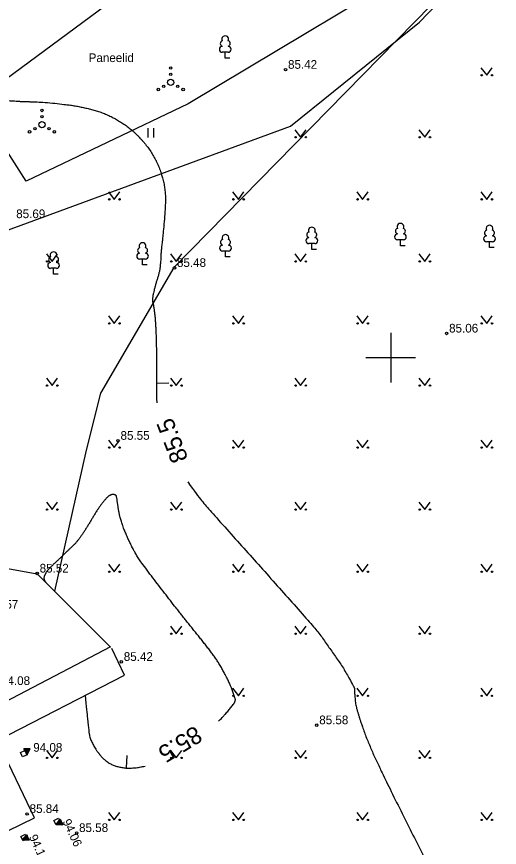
# Model space of a CAD drawing. Extents: x 626970 to 711203, y 6576457 to 6589739.
# Drawn here: x 630219.9 to 630258.8, y 6579210.5 to 6579277.5 of the extents above; entities that cross this region are included whole.
import ezdxf

# ---------------------------------------------------------------- set-up
doc = ezdxf.new("R2010")
doc.units = 0
for name, color, linetype in [('HALJASTUS', 7, 'Continuous'), ('HOONEDET', 7, 'Continuous'), ('HORISONTAAL-EH2000', 7, 'Continuous'), ('KORGUS-EH2000', 7, 'Continuous'), ('PUU', 7, 'Continuous'), ('RAJATIS', 7, 'Continuous'), ('ROHUMAA', 7, 'Continuous'), ('TEE', 7, 'Continuous'), ('VORK', 7, 'Continuous')]:
    doc.layers.add(name, color=color, linetype=linetype)

# ---------------------------------------------------------------- blocks, each defined once
blk = doc.blocks.new('VQSA')
at = {"layer": 'HALJASTUS'}
for centre, radius in [((0, 2.3), 0.2), ((0, 1.3), 0.2), ((0, 0), 0.5), ((-2, -1.15), 0.2), ((-1.13, -0.65), 0.2), ((1.13, -0.65), 0.2), ((2, -1.15), 0.2)]:
    blk.add_circle(centre, radius, dxfattribs=at)
blk = doc.blocks.new('RING02_1')
at = {"layer": 'KORGUS-EH2000'}
blk.add_circle((0, 0), 0.2, dxfattribs=at)
blk = doc.blocks.new('LEHTP1_1')
at = {"layer": 'PUU'}
for p, q in [((0.48, 0.95), (-0.48, 0.95)), ((0, 0), (0, 0.95)), ((0.76, 0), (0, 0))]:
    blk.add_line(p, q, dxfattribs=at)
for centre, radius, start, end in [((-0.34, 2.35), 0.465, 109.0217, 253.1415), ((0, 3.04), 0.554, 332.5799, 207.4201), ((0.34, 2.35), 0.465, 286.8508, 70.9859), ((-0.47, 1.42), 0.475, 90.0016, 269.3953), ((0.47, 1.42), 0.475, 270.6047, 89.9984)]:
    blk.add_arc(centre, radius, start, end, dxfattribs=at)
blk = doc.blocks.new('HEIN')
at = {"layer": 'HALJASTUS'}
for p, q in [((-0.46, 0.76), (-0.46, -0.76)), ((0.46, 0.76), (0.46, -0.76))]:
    blk.add_line(p, q, dxfattribs=at)
blk = doc.blocks.new('MURU')
at = {"layer": 'HALJASTUS'}
for p, q in [((-0.93, 1.21), (0, 0)), ((0, 0), (0.89, 1.21))]:
    blk.add_line(p, q, dxfattribs=at)
for centre in [(-0.8, 0), (0.86, 0)]:
    blk.add_circle(centre, 0.11, dxfattribs=at)
blk = doc.blocks.new('RTKQRG')
at = {"layer": 'HOONEDET'}
for p, q in [((0, 0), (-0.49, 0.97)), ((0.49, 0.97), (-0.49, 0.97)), ((-0.48, 0.94), (0.21, 0.42)), ((-0.44, 0.97), (0.23, 0.46)), ((-0.42, 0.84), (0.19, 0.37)), ((-0.37, 0.74), (0.17, 0.33)), ((-0.35, 0.97), (0.26, 0.51)), ((-0.32, 0.63), (0.14, 0.28)), ((-0.27, 0.97), (0.28, 0.55)), ((-0.27, 0.53), (0.12, 0.24)), ((-0.22, 0.43), (0.1, 0.19)), ((-0.19, 0.97), (0.3, 0.6)), ((-0.17, 0.33), (0.07, 0.15)), ((-0.11, 0.97), (0.33, 0.64)), ((-0.11, 0.22), (0.05, 0.1)), ((-0.06, 0.12), (0.03, 0.05)), ((-0.02, 0.97), (0.35, 0.69)), ((-0.01, 0.02), (0, 0.01)), ((0, 0), (0.49, 0.97)), ((0.06, 0.97), (0.37, 0.73)), ((0.14, 0.97), (0.39, 0.78)), ((0.22, 0.97), (0.42, 0.83)), ((0.31, 0.97), (0.44, 0.87)), ((0.39, 0.97), (0.46, 0.92)), ((0.47, 0.97), (0.49, 0.96))]:
    blk.add_line(p, q, dxfattribs=at)
blk = doc.blocks.new('VKORIS')
at = {"layer": 'VORK'}
for p, q in [((0, 4), (0, -4)), ((-4, 0), (4, 0))]:
    blk.add_line(p, q, dxfattribs=at)

msp = doc.modelspace()

# ---------------------------------------------------------------- linework, layer by layer
at = {"layer": 'HALJASTUS'}
for points in [[(630233.696, 6579270.442), (630220.651, 6579264.211), (630216.546, 6579270.619), (630231.373, 6579281.618), (630233.472, 6579285.372), (630248.331, 6579288.426), (630255.248, 6579283.366), (630233.696, 6579270.442)], [(630241.923, 6579268.656), (630252.327, 6579277.017), (630258.689, 6579283.644), (630259.213, 6579288.578)], [(630143.958, 6579223.774), (630168.37, 6579240.319), (630173.756, 6579243.333), (630190.709, 6579249.37), (630215.769, 6579259.017), (630241.923, 6579268.656)]]:
    msp.add_lwpolyline(points, dxfattribs=at)
at = {"layer": 'HORISONTAAL-EH2000'}
for p, q in [((630231.14, 6579247.948), (630232.14, 6579247.953)), ((630228.722, 6579216.937), (630228.783, 6579217.935))]:
    msp.add_line(p, q, dxfattribs=at)
for points in [[(630209.725, 6579272.523), (630209.846, 6579272.471), (630209.967, 6579272.419), (630210.088, 6579272.368), (630210.396, 6579272.235), (630210.706, 6579272.108), (630211.019, 6579271.986), (630211.331, 6579271.864), (630211.655, 6579271.782), (630211.982, 6579271.715), (630212.637, 6579271.582), (630213.293, 6579271.462), (630213.952, 6579271.355), (630214.61, 6579271.248), (630215.266, 6579271.143), (630215.927, 6579271.057), (630217.247, 6579270.885), (630218.569, 6579270.749), (630219.896, 6579270.659), (630220.037, 6579270.649), (630220.178, 6579270.641), (630220.32, 6579270.636), (630220.461, 6579270.632), (630220.603, 6579270.627), (630220.744, 6579270.623), (630220.886, 6579270.619), (630221.027, 6579270.615), (630221.169, 6579270.611), (630221.31, 6579270.607), (630221.451, 6579270.601), (630221.593, 6579270.592), (630222.372, 6579270.547), (630223.148, 6579270.464), (630223.924, 6579270.372), (630224.116, 6579270.35), (630224.307, 6579270.323), (630224.498, 6579270.292), (630224.689, 6579270.261), (630224.878, 6579270.227), (630225.067, 6579270.188), (630225.257, 6579270.148), (630225.445, 6579270.105), (630225.634, 6579270.059), (630225.823, 6579270.013), (630226.01, 6579269.963), (630226.198, 6579269.91), (630226.388, 6579269.855), (630226.575, 6579269.793), (630226.761, 6579269.726), (630226.946, 6579269.658), (630227.127, 6579269.582), (630227.305, 6579269.5), (630227.485, 6579269.417), (630227.66, 6579269.328), (630227.832, 6579269.233), (630228.007, 6579269.136), (630228.176, 6579269.033), (630228.344, 6579268.925), (630228.522, 6579268.81), (630228.696, 6579268.689), (630228.864, 6579268.559), (630229.031, 6579268.43), (630229.192, 6579268.294), (630229.346, 6579268.15), (630229.511, 6579267.997), (630229.672, 6579267.841), (630229.826, 6579267.677), (630229.906, 6579267.592), (630229.984, 6579267.505), (630230.061, 6579267.417), (630230.14, 6579267.326), (630230.216, 6579267.235), (630230.291, 6579267.14), (630230.568, 6579266.789), (630230.808, 6579266.412), (630231.024, 6579266.019), (630231.133, 6579265.821), (630231.225, 6579265.618), (630231.312, 6579265.409), (630231.4, 6579265.197), (630231.477, 6579264.985), (630231.546, 6579264.765), (630231.67, 6579264.371), (630231.763, 6579263.973), (630231.811, 6579263.565), (630231.859, 6579263.163), (630231.877, 6579262.76), (630231.853, 6579262.359), (630231.806, 6579261.554), (630231.751, 6579260.749), (630231.67, 6579259.946), (630231.63, 6579259.544), (630231.577, 6579259.145), (630231.538, 6579258.744), (630231.499, 6579258.347), (630231.491, 6579257.948), (630231.455, 6579257.55), (630231.431, 6579257.281), (630231.395, 6579257.013), (630231.328, 6579256.75), (630231.259, 6579256.48), (630231.165, 6579256.219), (630231.092, 6579255.95), (630231.021, 6579255.685), (630230.951, 6579255.42), (630230.886, 6579255.153), (630230.871, 6579255.088), (630230.859, 6579255.023), (630230.849, 6579254.957), (630230.838, 6579254.89), (630230.833, 6579254.824), (630230.83, 6579254.757), (630230.827, 6579254.69), (630230.829, 6579254.623), (630230.831, 6579254.556), (630230.832, 6579254.491), (630230.838, 6579254.425), (630230.85, 6579254.36), (630230.853, 6579254.346), (630230.874, 6579254.341), (630230.876, 6579254.328), (630230.901, 6579254.182), (630230.924, 6579254.036), (630230.943, 6579253.89), (630230.962, 6579253.743), (630230.983, 6579253.597), (630231, 6579253.45), (630231.017, 6579253.304), (630231.032, 6579253.157), (630231.043, 6579253.01), (630231.055, 6579252.863), (630231.064, 6579252.716), (630231.071, 6579252.568), (630231.096, 6579252.051), (630231.123, 6579251.533), (630231.128, 6579251.015), (630231.133, 6579250.497), (630231.135, 6579249.978), (630231.139, 6579249.46), (630231.147, 6579248.423), (630231.132, 6579247.386), (630231.168, 6579246.35)], [(630233.668, 6579239.98), (630234.219, 6579239.182), (630234.813, 6579238.409), (630235.456, 6579237.682), (630236.804, 6579236.16), (630238.167, 6579234.653), (630239.519, 6579233.135), (630240.87, 6579231.617), (630242.219, 6579230.098), (630243.562, 6579228.572), (630244.235, 6579227.808), (630244.806, 6579226.964), (630245.399, 6579226.131), (630245.998, 6579225.29), (630246.518, 6579224.424), (630247.017, 6579223.503), (630247.048, 6579223.446), (630247.072, 6579223.387), (630247.08, 6579223.325), (630247.091, 6579223.242), (630247.08, 6579223.159), (630247.088, 6579223.076), (630247.129, 6579222.645), (630247.149, 6579222.211), (630247.25, 6579221.786), (630247.308, 6579221.545), (630247.379, 6579221.311), (630247.453, 6579221.076), (630247.526, 6579220.842), (630247.599, 6579220.609), (630247.68, 6579220.378), (630247.84, 6579219.917), (630248.011, 6579219.461), (630248.197, 6579219.011), (630248.382, 6579218.561), (630248.574, 6579218.115), (630248.779, 6579217.673), (630248.985, 6579217.231), (630249.193, 6579216.791), (630249.406, 6579216.353), (630250.265, 6579214.593), (630251.133, 6579212.838), (630252.019, 6579211.091), (630252.899, 6579209.355), (630253.796, 6579207.63), (630254.728, 6579205.922), (630255.118, 6579205.205), (630255.514, 6579204.491), (630255.923, 6579203.785)], [(630236.143, 6579220.699), (630236.334, 6579220.891), (630236.517, 6579221.089), (630236.699, 6579221.29), (630236.82, 6579221.425), (630236.935, 6579221.565), (630237.05, 6579221.704), (630237.162, 6579221.84), (630237.268, 6579221.98), (630237.373, 6579222.122), (630237.395, 6579222.152), (630237.414, 6579222.185), (630237.432, 6579222.218), (630237.45, 6579222.251), (630237.463, 6579222.284), (630237.473, 6579222.32), (630237.49, 6579222.382), (630237.496, 6579222.451), (630237.479, 6579222.513), (630237.436, 6579222.674), (630237.385, 6579222.833), (630237.327, 6579222.99), (630237.268, 6579223.149), (630237.212, 6579223.307), (630237.146, 6579223.463), (630237.012, 6579223.779), (630236.867, 6579224.09), (630236.708, 6579224.395), (630236.626, 6579224.554), (630236.54, 6579224.711), (630236.452, 6579224.868), (630236.365, 6579225.024), (630236.276, 6579225.179), (630236.182, 6579225.332), (630235.995, 6579225.637), (630235.797, 6579225.936), (630235.58, 6579226.22), (630235.348, 6579226.523), (630235.114, 6579226.824), (630234.876, 6579227.123), (630234.638, 6579227.421), (630234.401, 6579227.719), (630234.162, 6579228.017), (630233.924, 6579228.315), (630233.685, 6579228.612), (630233.447, 6579228.909), (630233.209, 6579229.207), (630232.974, 6579229.507), (630232.739, 6579229.807), (630232.263, 6579230.414), (630231.794, 6579231.026), (630231.322, 6579231.636), (630230.851, 6579232.248), (630230.387, 6579232.865), (630229.931, 6579233.489), (630229.712, 6579233.788), (630229.519, 6579234.105), (630229.343, 6579234.432), (630229.254, 6579234.595), (630229.169, 6579234.76), (630229.087, 6579234.927), (630229.005, 6579235.094), (630228.924, 6579235.262), (630228.846, 6579235.431), (630228.769, 6579235.596), (630228.697, 6579235.762), (630228.627, 6579235.93), (630228.557, 6579236.097), (630228.495, 6579236.267), (630228.436, 6579236.439), (630228.319, 6579236.781), (630228.214, 6579237.125), (630228.135, 6579237.477), (630228.111, 6579237.585), (630228.09, 6579237.693), (630228.074, 6579237.803), (630228.059, 6579237.913), (630228.044, 6579238.024), (630228.028, 6579238.135), (630228.013, 6579238.247), (630227.997, 6579238.358), (630227.981, 6579238.47), (630227.965, 6579238.582), (630227.939, 6579238.692), (630227.916, 6579238.803), (630227.91, 6579238.833), (630227.91, 6579238.866), (630227.888, 6579238.889), (630227.882, 6579238.896), (630227.874, 6579238.899), (630227.866, 6579238.903), (630227.859, 6579238.907), (630227.852, 6579238.911), (630227.844, 6579238.915), (630227.83, 6579238.923), (630227.816, 6579238.93), (630227.8, 6579238.936), (630227.771, 6579238.948), (630227.741, 6579238.956), (630227.711, 6579238.961), (630227.651, 6579238.97), (630227.587, 6579238.966), (630227.527, 6579238.948), (630227.49, 6579238.936), (630227.454, 6579238.922), (630227.419, 6579238.905), (630227.384, 6579238.889), (630227.35, 6579238.873), (630227.318, 6579238.852), (630227.253, 6579238.81), (630227.193, 6579238.762), (630227.141, 6579238.706), (630227.062, 6579238.619), (630226.986, 6579238.531), (630226.912, 6579238.44), (630226.84, 6579238.35), (630226.768, 6579238.261), (630226.699, 6579238.17), (630226.63, 6579238.079), (630226.563, 6579237.987), (630226.499, 6579237.893), (630226.434, 6579237.799), (630226.37, 6579237.704), (630226.311, 6579237.606), (630226.164, 6579237.365), (630226.018, 6579237.124), (630225.872, 6579236.883), (630225.799, 6579236.763), (630225.727, 6579236.642), (630225.654, 6579236.522), (630225.581, 6579236.401), (630225.505, 6579236.283), (630225.429, 6579236.164), (630225.285, 6579235.936), (630225.134, 6579235.714), (630224.98, 6579235.493), (630224.909, 6579235.392), (630224.833, 6579235.296), (630224.754, 6579235.201), (630224.683, 6579235.115), (630224.609, 6579235.03), (630224.53, 6579234.951), (630224.452, 6579234.873), (630224.374, 6579234.795), (630224.294, 6579234.72), (630224.213, 6579234.644), (630224.133, 6579234.568), (630224.052, 6579234.492), (630223.971, 6579234.415), (630223.89, 6579234.339), (630223.81, 6579234.261), (630223.728, 6579234.182), (630223.65, 6579234.1), (630223.57, 6579234.02), (630223.487, 6579233.937), (630223.403, 6579233.855), (630223.318, 6579233.774), (630223.223, 6579233.683), (630223.124, 6579233.597), (630223.028, 6579233.508), (630222.832, 6579233.326), (630222.643, 6579233.138), (630222.458, 6579232.943), (630222.382, 6579232.864), (630222.317, 6579232.776), (630222.258, 6579232.683), (630222.229, 6579232.636), (630222.204, 6579232.587), (630222.179, 6579232.538), (630222.153, 6579232.488), (630222.131, 6579232.438), (630222.111, 6579232.385), (630222.081, 6579232.304), (630222.082, 6579232.211), (630222.099, 6579232.127), (630222.108, 6579232.085), (630222.123, 6579232.044), (630222.148, 6579232.006), (630222.175, 6579231.965), (630222.203, 6579231.926), (630222.237, 6579231.892), (630222.238, 6579231.892), (630222.239, 6579231.891), (630222.24, 6579231.89)], [(630225.39, 6579222.79), (630225.492, 6579221.814), (630225.595, 6579220.838), (630225.697, 6579219.863), (630225.716, 6579219.687), (630225.759, 6579219.515), (630225.811, 6579219.344), (630225.865, 6579219.17), (630225.936, 6579219.006), (630226.022, 6579218.846), (630226.108, 6579218.686), (630226.197, 6579218.53), (630226.298, 6579218.381), (630226.348, 6579218.309), (630226.398, 6579218.237), (630226.45, 6579218.167), (630226.476, 6579218.132), (630226.502, 6579218.098), (630226.528, 6579218.064), (630226.541, 6579218.048), (630226.554, 6579218.031), (630226.567, 6579218.015), (630226.58, 6579217.998), (630226.593, 6579217.982), (630226.607, 6579217.966), (630226.658, 6579217.902), (630226.714, 6579217.842), (630226.77, 6579217.782), (630226.824, 6579217.723), (630226.883, 6579217.67), (630226.944, 6579217.617), (630227.061, 6579217.514), (630227.185, 6579217.426), (630227.322, 6579217.344), (630227.593, 6579217.181), (630227.878, 6579217.071), (630228.186, 6579217.009), (630228.512, 6579216.944), (630228.84, 6579216.916), (630229.167, 6579216.933), (630229.342, 6579216.943), (630229.517, 6579216.954), (630229.691, 6579216.983), (630229.874, 6579217.015), (630230.054, 6579217.045), (630230.233, 6579217.087)]]:
    msp.add_open_spline(points, degree=3, dxfattribs=at)
at = {"layer": 'RAJATIS'}
for points in [[(630220.719, 6579217.993), (630220.359, 6579217.819), (630220.185, 6579218.179), (630220.545, 6579218.353), (630220.719, 6579217.993)], [(630223.415, 6579212.521), (630223.055, 6579212.347), (630222.881, 6579212.707), (630223.241, 6579212.881), (630223.415, 6579212.521)], [(630220.756, 6579211.234), (630220.396, 6579211.06), (630220.222, 6579211.42), (630220.582, 6579211.594), (630220.756, 6579211.234)]]:
    msp.add_lwpolyline(points, dxfattribs=at)
at = {"layer": 'TEE'}
for points in [[(630264.35, 6579289.732), (630232.536, 6579257.254), (630226.621, 6579247.124), (630225.472, 6579242.549), (630222.938, 6579231.177)], [(630163.214, 6579205.175), (630173.194, 6579214.946), (630187.132, 6579223.884), (630201.548, 6579230.996), (630208.738, 6579232.799), (630215.446, 6579233.68), (630221.534, 6579232.586), (630227.432, 6579226.668)], [(630227.441, 6579226.689), (630217.222, 6579221.353), (630214.008, 6579228.043), (630207.499, 6579224.864)], [(630183.229, 6579213.071), (630184.227, 6579213.539), (630191.694, 6579198.462), (630221.333, 6579212.911), (630218.307, 6579219.145), (630228.56, 6579224.421), (630227.548, 6579226.557)]]:
    msp.add_lwpolyline(points, dxfattribs=at)

# ---------------------------------------------------------------- block references
at = {"layer": 'HALJASTUS', "xscale": 0.5, "yscale": 0.5}
for p in [(630232.286, 6579272.174), (630221.923, 6579268.76)]:
    msp.add_blockref('VQSA', p, dxfattribs=at)
at = {"layer": 'HOONEDET', "xscale": 0.5, "yscale": 0.5}
msp.add_blockref('RTKQRG', (630220.719, 6579217.993), dxfattribs=at)
at = {"layer": 'HOONEDET', "xscale": 0.49999999999999994, "yscale": 0.5000000000000001, "rotation": -64.99999999999999}
for p in [(630223.058, 6579212.378), (630220.353, 6579211.132)]:
    msp.add_blockref('RTKQRG', p, dxfattribs=at)
at = {"layer": 'KORGUS-EH2000', "xscale": 0.5, "yscale": 0.5}
for p in [(630241.535, 6579273.193), (630232.59, 6579257.226), (630254.506, 6579251.943), (630228.047, 6579243.301), (630221.535, 6579232.607), (630228.308, 6579225.487), (630244.048, 6579220.384), (630220.725, 6579213.233), (630224.708, 6579211.7)]:
    msp.add_blockref('RING02_1', p, dxfattribs=at)
at = {"layer": 'PUU', "xscale": 0.5, "yscale": 0.5}
for p in [(630236.68, 6579274.124), (630250.788, 6579259.014), (630257.958, 6579258.862), (630243.65, 6579258.71), (630230.02, 6579257.459), (630236.698, 6579258.106), (630222.856, 6579256.717)]:
    msp.add_blockref('LEHTP1_1', p, dxfattribs=at)
at = {"layer": 'ROHUMAA', "xscale": 0.5, "yscale": 0.5}
for name, p in [('MURU', (630257.738, 6579272.748)), ('HEIN', (630230.669, 6579268.099)), ('MURU', (630242.738, 6579267.748)), ('MURU', (630252.738, 6579267.748)), ('MURU', (630227.738, 6579262.748)), ('MURU', (630237.738, 6579262.748)), ('MURU', (630247.738, 6579262.748)), ('MURU', (630257.738, 6579262.748)), ('MURU', (630222.738, 6579257.748)), ('MURU', (630232.738, 6579257.748)), ('MURU', (630242.738, 6579257.748)), ('MURU', (630252.738, 6579257.748)), ('MURU', (630227.738, 6579252.748)), ('MURU', (630237.738, 6579252.748)), ('MURU', (630247.738, 6579252.748)), ('MURU', (630257.738, 6579252.748)), ('MURU', (630222.738, 6579247.748)), ('MURU', (630232.738, 6579247.748)), ('MURU', (630242.738, 6579247.748)), ('MURU', (630252.738, 6579247.748)), ('MURU', (630227.738, 6579242.748)), ('MURU', (630237.738, 6579242.748)), ('MURU', (630247.738, 6579242.748)), ('MURU', (630257.738, 6579242.748)), ('MURU', (630222.738, 6579237.748)), ('MURU', (630232.738, 6579237.748)), ('MURU', (630242.738, 6579237.748)), ('MURU', (630252.738, 6579237.748)), ('MURU', (630227.738, 6579232.748)), ('MURU', (630237.738, 6579232.748)), ('MURU', (630247.738, 6579232.748)), ('MURU', (630257.738, 6579232.748)), ('MURU', (630232.738, 6579227.748)), ('MURU', (630242.738, 6579227.748)), ('MURU', (630252.738, 6579227.748)), ('MURU', (630237.738, 6579222.748)), ('MURU', (630247.738, 6579222.748)), ('MURU', (630257.738, 6579222.748)), ('MURU', (630222.738, 6579217.748)), ('MURU', (630232.738, 6579217.748)), ('MURU', (630242.738, 6579217.748)), ('MURU', (630252.738, 6579217.748)), ('MURU', (630227.738, 6579212.748)), ('MURU', (630237.738, 6579212.748)), ('MURU', (630247.738, 6579212.748)), ('MURU', (630257.738, 6579212.748))]:
    msp.add_blockref(name, p, dxfattribs=at)
at = {"layer": 'VORK', "xscale": 0.5, "yscale": 0.5}
msp.add_blockref('VKORIS', (630250, 6579250), dxfattribs=at)

# ---------------------------------------------------------------- texts
at = {"layer": 'HOONEDET'}
for p in [(630218.622, 6579223.619), (630221.219, 6579218.243)]:
    msp.add_text('94.08', height=0.7, dxfattribs=at).set_placement(p)
for s, p in [('94.06', (630223.558, 6579212.628)), ('94.10', (630220.853, 6579211.382))]:
    msp.add_text(s, height=0.7, rotation=295, dxfattribs=at).set_placement(p)
at = {"layer": 'HORISONTAAL-EH2000'}
for rotation, p in [(111.128, (630233.715, 6579241.847)), (211.69349, (630234.244, 6579220.393))]:
    msp.add_text('85.5', height=1.4, rotation=rotation, dxfattribs=at).set_placement(p)
at = {"layer": 'KORGUS-EH2000'}
for s, p in [('85.42', (630241.735, 6579273.267)), ('85.69', (630219.846, 6579261.234)), ('85.48', (630232.79, 6579257.3)), ('85.06', (630254.706, 6579252.017)), ('85.55', (630228.247, 6579243.375)), ('85.52', (630221.735, 6579232.681)), ('85.57', (630217.673, 6579229.776)), ('85.42', (630228.508, 6579225.561)), ('85.58', (630244.248, 6579220.458)), ('85.84', (630220.925, 6579213.307)), ('85.58', (630224.908, 6579211.774))]:
    msp.add_text(s, height=0.7, dxfattribs=at).set_placement(p)
at = {"layer": 'RAJATIS'}
msp.add_text('Paneelid', height=0.7, dxfattribs=at).set_placement((630225.68, 6579273.808))

doc.saveas('drawing.dxf')
